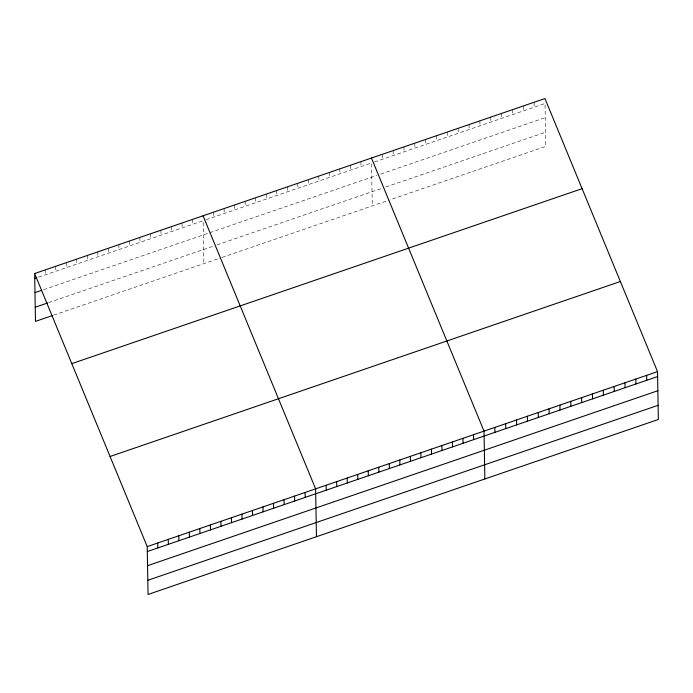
<?xml version="1.0" encoding="UTF-8"?>
<svg xmlns="http://www.w3.org/2000/svg" width="693" height="693" viewBox="0 0 693 693"><rect width="100%" height="100%" fill="white"/><g stroke="black" fill="none" stroke-linecap="round" stroke-linejoin="round"><path stroke-width="0.52" stroke-dasharray="3.46 2.6" d="M38.565 277.148L203.136 220.72L203.881 263.635M206.003 219.733L371.535 162.976L372.28 205.89M374.489 161.963L545.036 103.482L545.781 146.396L390.029 199.809M43.598 289.674L376.706 175.45M380.656 174.099L545.278 117.645M48.631 302.624L214.163 245.868M217.03 244.88L382.882 188.011M385.836 186.997L545.538 132.242M53.664 315.142L221.11 257.727M222.063 257.406L389.042 200.147M534.104 102.261L534.19 107.198M523.258 105.986L523.345 110.923M512.413 109.702L512.499 114.64M501.576 113.418L501.663 118.356M490.731 117.134L490.817 122.072M479.885 120.859L479.972 125.797M469.04 124.575L469.126 129.513M458.194 128.292L458.281 133.229M447.357 132.008L447.444 136.945M436.512 135.733L436.599 140.67M425.667 139.449L425.753 144.387M414.821 143.165L414.908 148.103M403.976 146.881L404.062 151.819M393.13 150.606L393.217 155.544M382.293 154.322L382.38 159.26M360.923 161.651L361.01 166.589M350.398 165.255L350.485 170.192M339.873 168.867L339.96 173.804M329.348 172.479L329.435 177.417M318.823 176.083L318.91 181.02M308.298 179.695L308.385 184.633M297.773 183.298L297.86 188.236M287.249 186.911L287.335 191.848M276.724 190.523L276.81 195.461M266.199 194.127L266.285 199.064M255.674 197.739L255.76 202.677M245.149 201.342L245.235 206.28M234.624 204.955L234.71 209.892M224.099 208.567L224.185 213.505M213.574 212.171L213.661 217.108M192.524 219.395L192.611 224.333M181.999 222.999L182.086 227.936M171.474 226.611L171.561 231.549M160.949 230.215L161.036 235.152M150.424 233.827L150.511 238.764M139.899 237.439L139.986 242.377M129.374 241.043L129.461 245.98M118.849 244.655L118.936 249.593M108.325 248.267L108.411 253.205M97.8 251.871L97.886 256.808M87.275 255.483L87.361 260.421M76.75 259.087L76.836 264.024M66.225 262.699L66.311 267.637M55.7 266.311L55.787 271.249M45.175 269.915L45.262 274.852"/><path stroke-width="1.04" d="M34.65 273.527L544.949 98.545L657.518 371.621L658.35 419.473L148.051 594.455L147.219 546.604L34.65 273.527L35.482 321.379L52.711 315.471M34.737 278.465L36.651 277.806M34.979 292.628L41.684 290.332M35.239 307.216L47.678 302.954M71.795 363.643L582.094 188.661M110.066 456.488L620.365 281.505M147.219 546.604L657.518 371.621M147.306 551.541L657.605 376.559M147.548 565.696L657.848 390.722M147.808 580.292L658.099 405.31M371.448 158.039L484.017 431.115L484.849 478.967M203.049 215.783L315.618 488.86L316.45 536.711M646.673 375.337L646.76 380.275M635.827 379.054L635.914 383.991M624.982 382.779L625.069 387.716M614.137 386.495L614.223 391.432M603.3 390.211L603.378 395.149M592.454 393.927L592.541 398.865M581.609 397.652L581.696 402.59M570.763 401.368L570.85 406.306M559.918 405.084L560.005 410.022M549.073 408.801L549.159 413.738M538.236 412.526L538.322 417.463M527.39 416.242L527.477 421.179M516.545 419.958L516.631 424.896M505.699 423.674L505.786 428.612M494.854 427.399L494.941 432.337M473.492 434.719L473.579 439.657M462.967 438.331L463.054 443.269M452.442 441.943L452.529 446.881M441.917 445.547L442.004 450.485M431.392 449.159L431.479 454.097M420.868 452.772L420.954 457.709M410.343 456.375L410.429 461.313M399.818 459.987L399.904 464.925M389.293 463.591L389.379 468.529M378.768 467.203L378.854 472.141M368.243 470.816L368.329 475.753M357.718 474.419L357.805 479.357M347.193 478.031L347.28 482.969M336.668 481.635L336.755 486.573M326.143 485.247L326.23 490.185M305.093 492.463L305.18 497.401M294.568 496.075L294.655 501.013M284.043 499.688L284.13 504.625M273.518 503.291L273.605 508.229M262.993 506.904L263.08 511.841M252.469 510.507L252.555 515.445M241.944 514.119L242.03 519.057M231.419 517.732L231.505 522.669M220.894 521.335L220.98 526.273M210.369 524.947L210.455 529.885M199.844 528.551L199.93 533.497M189.319 532.163L189.406 537.101M178.794 535.776L178.881 540.713M168.269 539.379L168.356 544.317M157.744 542.991L157.831 547.929"/></g></svg>
